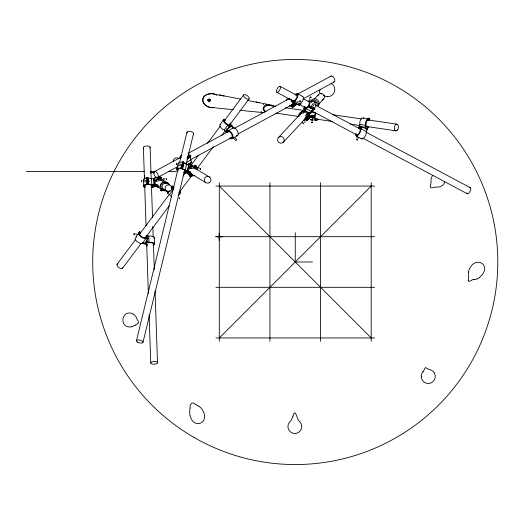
<?xml version="1.0" encoding="UTF-8"?>
<svg xmlns="http://www.w3.org/2000/svg" width="524" height="524" viewBox="0 0 524 524"><rect width="100%" height="100%" fill="white"/><g stroke="black" fill="none" stroke-linecap="round" stroke-linejoin="round"><path stroke-width="0.79" d="M309.848 100.084L309.861 97.916M312.579 121.149L312.599 118.208M318.474 119.138A4.493 2.64 -81.6 0 1 314.4 117.966L308.06 117.199L308.066 116.538L313.503 117.337L315.048 116.963L315.094 117.389A3.268 1.919 -81.6 0 0 317.61 118.752M313.496 117.998L313.503 117.337M158.713 187.487A4.493 4.467 -60.3 0 1 156.447 185.948L154.056 185.935L154.108 180.374L153.67 180.118M158.713 186.19A3.268 3.249 -60.3 0 1 157.167 184.821L155.143 184.815L155.176 181.265L154.587 180.931M155.176 181.265L157.351 181.278L159.643 179.981L159.656 178.763L158.163 178.54L155.91 180.046L153.519 180.033M160.043 179.195L160.062 177.105L161.327 177.446L161.497 178.953A4.493 4.467 -60.3 0 1 164.267 181.848M162.682 181.343A3.268 3.249 -60.3 0 0 161.071 180.099L160.626 180.02L160.737 177.105M311.236 121.123L311.249 119.688M209.161 100.241L209.305 100.87L209.934 100.994L210.052 99.829A0.688 0.55 -66.8 0 0 209.646 99.724L209.128 100.529L209.24 99.855L209.161 100.241L208.585 100.097L208.997 100.903L209.462 100.811L209.698 99.888L209.338 99.593L208.585 100.097M159.014 179.483L158.969 178.527L158.903 179.411M210.314 99.553L210.072 100.837L209.639 99.056A1.48 1.205 -68 0 0 209.273 98.918L209.214 98.912A1.441 1.179 -68.6 0 0 208.801 98.951L207.943 99.933L208.65 101.328A1.434 1.166 85.5 0 0 208.906 101.387M148.914 181.081C149.032 179.608 149.078 182.83 148.914 181.599M166.311 178.946C166.455 177.656 166.435 180.95 166.305 179.45M315.841 113.557L315.035 116.001L314.302 116.177L308.865 115.372L308.944 114.468M314.302 116.177L315.31 112.843L310.653 112.156M190.107 407.934C189.426 404.273 192.354 400.827 195.367 404.325M190.094 408.065L189.799 410.515A20.829 20.829 0 0 0 189.668 412.087L189.668 412.689A11.535 11.535 0 0 0 190.029 415.29M186.256 163.468L186.898 164.916L191.784 162.217L190.821 160.036L190.487 156.951L187.959 158.137M146.956 177.381L147.074 184.094L146.956 177.381L147.624 177.381L147.866 183.426L147.663 184.605L147.211 184.638A3.268 1.487 -2.3 0 0 145.345 186.989M147.513 180.826L147.624 177.381M151.305 187.343L153.696 187.356L154.141 184.815L153.905 178.769L151.515 178.756L148.502 177.99L148.495 180.813M151.364 186.826L152.713 186.832L152.995 185.214L148.646 184.592L148.502 177.99M208.048 99.246L207.818 100.549L207.943 99.933M311.538 102.514L311.616 102.075A3.268 3.19 32.9 0 1 312.114 101.191M193.572 166.783L193.625 166.324L193.323 166.914M176.712 169.547L177.905 164.418M182.797 161.7L181.042 168.165L182.797 161.7L183.433 161.903L182.077 167.765L181.383 168.82L180.944 168.715A3.268 1.513 13.1 0 0 178.18 170.385M181.383 168.82L182.064 165.885M182.234 165.152L183.433 161.903M183.963 172.01L185.241 172.416L186.19 170.975L182.326 169.101L184.009 162.741L186.544 164.353L188.804 165.067L187.441 170.929L185.954 173.202L183.688 172.481M182.326 169.101L184.009 162.741M187.441 170.929L185.182 170.215L186.544 164.353M185.241 172.416L185.751 170.215M185.954 173.202L186.328 171.584L189.236 172.691A4.493 4.441 -59.1 0 0 194.843 175.324M136.443 340.849L178.127 168.702M179.66 162.355L186.963 132.212M143.039 342.152L184.723 170.012M186.066 164.457L193.559 133.515M223.866 119.76L222.851 120.369L223.388 120.291M186.367 172.383L188.797 174.793L188.948 174.243M191.378 174.453L190.016 176.274L189.452 175.92L190.684 173.529M190.016 176.274L190.985 174.558M225.929 132.199L226.938 128.989L232.086 126.035L233.586 127.699A4.493 2.188 60.2 0 1 237.883 132.172A4.493 2.188 60.2 0 1 236.304 135.67M231.962 126.428L232.086 126.035M229.486 138.434L229.912 138.899L230.18 138.054M186.976 171.97L188.463 166.54M188.535 167.313L189.426 167.844L188.339 171.224L190.251 171.826A3.268 3.229 -59.1 0 0 192.21 174.132M193.271 167.032L193.526 166.239L192.636 166.082L190.055 166.855L188.548 166.377M189.426 167.844L191.483 168.499L194.044 167.935L194.424 166.776L193.526 166.239M194.45 166.56L194.863 165.276L195.504 165.473L196.395 166.01L196.107 167.503A4.493 4.441 -59.1 0 1 197.659 169.691M195.943 167.411L195.046 166.874L195.504 165.473M194.863 165.276L195.76 165.807L194.967 168.263L195.36 168.473A3.268 3.229 -59.1 0 1 196.061 169.187M302.171 96.468A4.493 1.834 -62 0 1 303.226 99.2A4.493 1.834 -62 0 1 300.239 104.034L299.689 105.409L291.409 100.975L291.698 100.117M299.689 105.409L293.872 102.599L294.894 100.163A3.268 1.336 -62 0 0 297.187 96.069A3.268 1.336 -62 0 0 295.536 95.086M295.097 94.654A4.493 1.834 -62 0 1 297.933 95.158A4.493 1.834 -62 0 1 294.763 101.119L293.872 102.599M299.348 105.514L299.97 103.647M358.364 128.347L358.901 126.906L361.619 126.422L367.088 129.336L366.283 131.498A4.493 1.834 -62 0 1 364.573 137.026A4.493 1.834 -62 0 1 361.226 138.415M359.372 126.821L359.064 126.539L359.87 124.385A4.493 2.463 -80.4 0 1 360.898 119.282A4.493 2.463 -80.4 0 1 363.839 118.326M356.765 138.185L357.27 136.849M355.698 133.685A4.493 1.834 -62 0 0 358.298 135.061A4.493 1.834 -62 0 0 360.807 128.583L361.619 126.422M358.023 138.677L358.521 137.34M368.752 127.142L368.005 127.64L367.193 129.795L364.665 127.489L365.477 125.328A4.493 2.463 -80.4 0 1 366.839 119.773A4.493 2.463 -80.4 0 1 369.99 120.029M171.78 197.063L169.514 194.561L167.536 193.232L168.132 191.876M174.223 187.291L172.239 185.961L171.682 187.507M299.99 114.933A3.268 3.157 54.3 0 1 303.2 112.942L304.313 111.317L307.182 113.394L305.983 115.129L305.78 117.723L306.769 118.437L307.378 116.282L307.175 114.966L309.579 112.274M306.769 118.437L308.61 116.61L308.616 113.931L309.494 112.653M210.104 100.484L209.056 101.394M320.256 89.355L319.293 91.779A1.376 1.376 0 0 0 319.391 92.29L320.478 93.475A11.469 11.469 0 0 0 321.16 93.894L321.461 94.065M308.354 101.807A3.268 1.336 -62 0 1 308.669 105.167L309.009 106.647L314.485 109.562L314.852 109.025L309.383 106.11L309.153 105.324A4.493 1.834 -62 0 0 309.998 101.453A4.493 1.834 -62 0 0 308.092 101.034M314.852 109.025L314.623 108.239A4.493 1.834 -62 0 0 314.95 103.634M314.485 109.562L314.145 108.082M179.346 198.445C178.612 199.834 180.616 196.801 179.49 198.223M167.235 183.937A3.268 3.249 -60.3 0 0 162.643 188.509L162.964 188.817L161.53 190.965L160.383 190.251L161.065 188.895M160.94 190.625L162.375 188.483L162.054 188.168M162.957 189.38L163.757 189.334M163.305 190.481L166.01 190.461L168.577 192.131L169.403 190.9M304.85 106.333L303.534 108.252L304.758 110.61L310.234 113.525L313.647 109.791L311.328 108.18M310.64 107.813L307.909 106.359L305.158 109.372L304.372 107.865L305.119 106.791M298.601 116.197A4.493 4.336 54.3 0 1 302.675 111.717L304.248 109.621M304.758 110.61L308.178 106.876L307.909 106.359M309.009 106.647L309.383 106.11M311.636 105.645L313.267 103.274M307.817 113.518L308.623 112.352M312.756 106.392L314.387 104.027M311.027 111.704L311.832 110.544M304.49 122.38L305.302 121.195M308.734 118.961L308.361 119.498L307.169 118.64L305.734 119.675L306.92 120.54L308.734 118.961L307.031 117.736M140.72 233.141L139.482 231.68L135.958 236.776L136.489 236.933M137.812 235.021L140.013 231.837M139.587 233.946L140.471 232.676L139.843 232.571A4.493 1.841 34.7 0 0 140.425 236.317A4.493 1.841 34.7 0 0 146.137 238.086L148.023 238.636L144.493 243.732L142.607 243.175A4.493 1.841 34.7 0 1 136.902 241.413A4.493 1.841 34.7 0 1 136.319 237.667M142.607 243.175L146.137 238.086M422.914 371.824L423.163 371.49M220.132 124.509L223.774 119.642M117.075 264.286L135.65 239.435M139.561 234.202L169.376 194.299M172.796 189.721L173.778 188.411M183.066 175.985L185.509 172.71M191.371 164.863L198.707 155.052M207.504 143.275L220.211 126.271M224.121 121.037L243.673 94.87M188.797 174.793L189.701 173.575M189.452 175.92L190.815 174.092M226.099 131.642L224.213 130.044L227.848 125.177A4.493 2.004 36.8 0 1 223.65 121.385A4.493 2.004 36.8 0 1 225.3 119.413M228.588 125.996L229.925 123.618M122.485 268.327L141.054 243.477M144.965 238.243L169.409 205.532M179.182 192.452L191.404 176.097M197.266 168.25L213.399 146.668M221.711 135.546L225.13 130.967M229.04 125.734L249.083 98.912A3.373 1.506 36.8 0 0 245.808 94.837A3.373 1.506 36.8 0 0 244.243 96.927A3.373 1.506 36.8 0 0 249.083 98.912M225.713 131.707L227.154 129.782M228.353 128.177L229.355 126.834L232.505 126.343L230.999 124.686L230.455 123.002M172.239 185.961L171.093 187.166M167.536 193.232L169.331 190.86M172.01 188.254L172.9 187.075L172.18 188.706L173.379 189.511M169.514 194.561L173.09 189.845L171.767 188.954M178.488 195.38L180.276 193.022M313.005 109.745L313.378 109.274M278.552 137.432L301.431 112.909M303.108 111.114L304.221 109.916M314.262 99.147L318.73 94.366M283.261 142.279A3.373 3.268 43 0 0 281.768 136.679A3.373 3.268 43 0 0 277.694 140.609A3.373 3.268 43 0 0 283.261 142.279L306.134 117.749M308.367 115.359L312.828 110.571M318.972 103.988L323.432 99.206M305.931 117.972L304.896 118.804A3.268 3.157 54.3 0 1 303.999 119.249M219.301 337.954L371.208 186.046M204.511 96.069C199.238 101.577 207.111 108.56 213.17 107.728M307.044 118.771L307.64 118.175L305.603 119.806A4.493 4.336 54.3 0 1 303.095 120.592M204.583 96.003C207.943 92.997 213.183 93.193 217.047 95.086M154.108 180.374L156.499 180.38L157.482 179.477L159.656 178.763M290.237 105.193A3.268 1.644 49.9 0 0 290.971 105.448L292.366 104.499M296.591 104.243L292.313 107.656L291.508 106.451L292.628 105.507M291.396 100.654L293.342 103.549L292.222 103.89L291.77 105.317L292.438 106.313L293.152 105.383L293.152 104.486L295.51 103.163M291.508 106.451L295.287 103.614M292.438 106.313L295.805 103.483M292.313 107.656L296.807 103.876M479.715 277.314L479.86 277.196A12.668 12.668 0 0 0 481.491 275.572C491.329 264.744 475.799 255.928 469.91 268.183A11.888 11.888 0 0 0 468.915 270.299L468.797 270.659A9.91 9.91 0 0 0 468.463 272.126M302.675 111.717L303.638 111.023M303.2 112.942L304.641 111.907A3.268 3.157 54.3 0 0 303.658 111.959M305.983 115.129L306.697 114.612M307.175 114.966L308.616 113.931M306.92 120.54L308.361 119.498M226.938 128.989L228.438 130.646L233.586 127.699M228.693 131.328L226.761 132.434L227.409 130.384L228.68 131.786A3.268 1.592 60.2 0 1 231.949 134.786A3.268 1.592 60.2 0 1 230.914 137.563M229.912 138.899L231.844 137.792M232.584 138.441L237.732 135.487M180.466 156.218L181.861 155.445M187.638 156.624L190.572 155.261L190.841 155.877L187.35 157.803M187.081 157.193L190.572 155.261M188.155 156.905L190.841 155.877M187.985 157.22L190.074 156.06L189.642 155.3A4.493 2.561 61.1 0 0 188.81 154.311M186.996 158.883L190.487 156.951M185.935 162.741L190.821 160.036M154.023 238.4A4.493 1.834 -2 0 0 153.211 236.547A4.493 1.834 -2 0 0 148.783 236.101L146.478 235.78L148.023 238.636M153.578 245.088A4.493 1.834 -2 0 0 153.827 242.953A4.493 1.834 -2 0 0 148.993 242.298L147.106 241.747L143.668 243.634L145.554 244.191L147.021 245.468M154.567 171.499L180.911 157.246M188.031 153.401L229.329 131.066M234.313 128.367L289.851 98.335M297.678 94.097L331.142 76M157.514 177.551L178.16 166.383M190.264 159.84L232.276 137.124M237.968 134.039L293.506 104.007M303.475 98.617L334.089 82.058M134.373 325.614L135.513 325.05M134.288 325.659L133.555 326.02A10.69 10.69 0 0 1 131.354 326.858M135.598 325.011L136.371 324.618A15.655 15.655 0 0 0 136.816 324.382L138.46 322.935A1.277 1.277 0 0 0 138.565 322.529L138.074 320.917A12.615 12.615 0 0 0 137.773 320.419L137.275 319.64A7.722 7.722 0 0 1 136.738 318.605A10.945 10.945 0 0 1 136.646 318.382L136.391 317.741A8.908 8.908 0 0 0 136.175 317.243L136.083 317.059A7.192 7.192 0 0 0 135.238 315.762L135.133 315.631A7.382 7.382 0 0 0 133.882 314.492L133.044 313.968M188.686 166.678L190.946 167.392L192.151 166.815L194.424 166.776M186.937 164.785L190.782 163.03L191.745 165.204L194.024 166.612M188.476 165.257L190.409 164.372L191.286 166.357L190.389 165.82L189.806 164.497M193.742 167.732L194.502 167.385M155.857 185.751L155.707 185.817A6.936 6.936 0 0 1 153.827 186.321M187.933 158.621L188.47 158.49L187.369 159.014M312.605 115.339L311.289 115.313L312.134 115.182M291.409 100.975L292.641 100.601L292.87 101.263L293.761 101.571L294.128 100.484L293.492 100.208M297.756 101.46L298.516 101.224M190.664 162.486L191.784 162.217M308.865 115.372L309.599 115.201M308.872 116.341L311.656 116.466M308.06 117.199L314.38 117.789M366.754 129.395L367.088 129.336M168.577 192.131L166.599 190.795L163.894 190.815L162.492 190.074L163.075 190.513L163.763 189.393L165.401 189.786M214.473 107.512L213.085 107.61A13.113 13.113 0 0 1 208.395 106.831C205.46 105.802 202.637 103.228 202.742 99.901A5.6 5.6 0 0 1 203.862 96.73L206.482 94.621L210.452 93.658A13.054 13.054 0 0 1 215.809 94.517M146.969 178.592L147.421 178.56M291.92 106.451L291.39 106.457A4.493 2.26 49.9 0 1 289.392 105.468M26.2 171.479L144.532 171.479M150.244 171.479L155.143 171.479M168.197 171.479L176.359 171.479M215.927 186.046L374.588 186.046M215.927 236.684L374.588 236.684M312.573 262L295.254 262L295.254 232.61M215.927 287.316L374.588 287.316M215.927 337.954L374.588 337.954M161.327 177.446L160.062 177.105M163.409 178.546L164.883 178.553M163.396 179.896L164.877 179.902M144.526 180.597L146.006 180.603M144.532 181.946L146.013 181.952M147.192 183.42L147.866 183.426M157.167 184.821L154.554 184.474L155.143 184.815M148.744 184.035L151.75 184.802L154.141 184.815M473.978 279.482L474.2 279.482A7.467 7.467 0 0 0 476.683 279.03M215.436 107.924L233.494 109.686M239.9 110.309L263.172 112.601L262.118 112.496M263.651 112.647L264.175 112.699M263.179 104.492L263.723 104.571M261.011 111.324L261.555 111.409M266.12 104.892L275.735 106.307M285.351 107.728L303.776 110.44M332.629 114.691L361.475 118.941M367.082 119.767L396.734 124.136M312.317 115.601L315.035 116.001M312.33 116.564L315.048 116.963M275.893 113.132L299.132 116.557M307.143 117.736L309.546 118.09M315.959 119.033L332.786 121.516M350.412 124.109L360.034 125.531M365.641 126.356L396.092 130.843M310.667 119.505L316.103 120.304M363.171 117.959L368.778 118.909M359.87 124.385L365.477 125.328M365.791 126.14L367.887 126.494L367.154 128.459L365.542 126.985L366.23 125.164A3.268 1.788 -80.4 0 1 366.754 121.293A3.268 1.788 -80.4 0 1 368.968 120.323M359.064 126.539L364.665 127.489M160.907 178.612L161.313 178.913M256.524 102.187L257.029 102.285M221.397 95.401L219.674 95.067L240.785 99.147M255.981 102.082L266.854 104.178M247.826 100.503L259.197 102.704M218.161 94.772L224.095 95.918M258.155 102.501L258.653 102.599M222.923 95.695L223.552 95.813M142.207 242.468L143.268 242.782M147.329 244.872L146.786 244.086L145.069 243.581L147.257 242.376L148.855 242.841A3.268 1.336 -2 0 1 152.281 243.018A3.268 1.336 -2 0 1 153.152 244.381M135.493 233.881L136.731 234.254M195.76 165.807L196.395 166.01M197.823 167.66L199.919 168.322M178.134 163.619L180.937 164.503M177.747 164.903L180.544 165.794M181.442 167.569L182.077 167.765M188.083 170.889L190.251 171.826M190.389 165.82L191.326 166.16M272.369 106.13C268.458 103.136 259.675 107.937 266.054 111.553M182.653 168.604L185.182 170.215M183.682 163.239L184.232 163.455M190.854 164.667L192.072 165.178M310.411 108.101L309.998 108.016L311.007 108.547M194.07 167.732L194.469 167.935A3.268 3.229 -59.1 0 1 195.164 168.649M190.199 175.606L190.363 175.691A4.493 2.004 36.8 0 0 193.415 175.357M132.965 313.922C121.895 308.61 118.581 327.362 130.116 326.95A7.002 7.002 0 0 0 131.216 326.845M189.773 174.747L190.16 174.944M297.298 93.567L302.774 96.482M360.807 128.583L366.283 131.498M361.029 128.891L358.973 127.797L360.702 127.489L360.021 129.317A3.268 1.336 -62 0 1 358.711 133.744A3.268 1.336 -62 0 1 356.327 133.974M280.065 86.375L297.37 95.591M303.141 98.663L309.625 102.115M315.396 105.186L360.813 129.382M365.857 132.068L470.395 187.743M309.055 105.488L314.531 108.403M308.44 105.553L313.915 108.468M308.178 106.876L313.647 109.791M294.658 101.178L300.134 104.093M276.895 92.335L293.473 101.165M299.243 104.237L306.455 108.075M311.498 110.761L357.637 135.336M362.687 138.028L467.218 193.703M306.082 108.697L311.551 111.612M304.372 107.865L305.741 108.599M356.156 135.958L361.626 138.873M160.626 180.02L160.036 179.686L160.482 179.765A3.268 3.249 -60.3 0 1 162.093 181.003M159.054 179.647L159.643 179.981M155.91 180.046L156.499 180.38M166.01 190.461L166.599 190.795M162.375 188.483L162.964 188.817M155.183 184.487L157.305 185.699M158.713 186.505L160.128 187.317M162.25 188.522L167.202 191.352M156.447 185.948L155.857 185.607A4.493 4.467 -60.3 0 0 158.124 187.153M161.202 189.026L161.654 189.236A4.493 4.467 -60.3 0 1 163.043 182.627A4.493 4.467 -60.3 0 1 169.39 184.834M153.63 185.692L154.056 185.935M193.965 167.693L209.521 177.007M193.153 167.398L194.044 167.935M190.055 166.855L190.946 167.392M190.592 167.962L191.483 168.499M189.236 172.691L188.339 172.154A4.493 4.441 -59.1 0 0 191.286 174.878M190.192 173.287L205.749 182.601M176.889 168.414L177.453 168.774M274.026 106.267L272.414 105.422A10.362 10.362 0 0 0 268.386 104.715C264.22 103.929 260.677 109.516 265.151 111.795M323.596 95.394L323.688 95.453A11.417 11.417 0 0 0 323.95 95.623M159.394 188.044L160.626 188.869M160.383 190.251L161.53 190.965M195.498 404.41L195.937 404.705A13.624 13.624 0 0 0 197.358 405.517L198.321 405.982A9.445 9.445 0 0 1 198.904 406.296M303.999 109.804L308.492 113.053M307.542 116.924L308.204 117.402M305.21 118.49L307.293 119.996M159.172 178.985L156.669 177.931A3.517 3.517 0 0 0 155.333 178.193A3.616 3.616 0 0 0 153.728 179.483M219.301 186.046L371.208 337.954M234.863 137.557L236.232 139.05M229.957 124.168L231.326 125.681L229.316 125.989L228.045 124.588A3.268 1.461 36.8 0 1 224.711 121.869A3.268 1.461 36.8 0 1 225.746 120.238M232.551 127.43L233.403 128.367M227.848 125.177L229.355 126.834M233.822 138.382L234.778 139.456M294.377 104.112L291.324 99.56L290.099 99.94A4.493 2.26 49.9 0 0 286.471 100.241M291.246 105.442L292.661 107.551M189.151 155.838L189.38 156.231M145.901 236.036L146.792 237.686L145.2 237.221A3.268 1.343 34.7 0 1 141.133 236.245A3.268 1.343 34.7 0 1 140.556 233.383M139.482 231.68L139.98 232.597M144.264 243.306L144.493 243.732M159.375 176.752L159.493 177.047A6.858 6.858 0 0 1 159.768 177.931M189.793 157.121L189.989 157.685M190.074 415.473C193.186 429.857 210.255 423.202 202.762 410.508A11.96 11.96 0 0 0 200.784 407.757L200.443 407.443A9.314 9.314 0 0 0 199.048 406.382M308.944 116.99L308.964 117.166A4.493 2.64 -81.6 0 0 311.485 119.518M309.612 116.164L309.658 116.59M468.292 280.55L468.823 281.421L470.27 280.975A17.469 17.469 0 0 0 470.604 280.792L471.672 280.202A12.609 12.609 0 0 1 472.393 279.829L472.772 279.678A3.576 3.576 0 0 1 473.978 279.482M421.316 376.625L421.309 376.14A6.976 6.976 0 0 1 421.558 374.405L421.696 373.979A6.897 6.897 0 0 1 422.423 372.525L423.248 371.378A8.613 8.613 0 0 0 424.316 369.61L424.564 368.831A10.441 10.441 0 0 1 424.715 368.444L425.612 367.586L427.925 368.883A5.319 5.319 0 0 0 429.353 369.518L430.669 369.865A6.57 6.57 0 0 1 432.398 370.841L432.627 371.018A6.851 6.851 0 0 1 433.977 372.544M152.628 184.566L152.713 186.832M151.515 178.756L151.75 184.802M148.528 181.573L148.646 184.592M147.539 181.579L147.663 184.605M143.301 179.987L143.543 186.033M154.318 237.824L154.528 244.02M150.126 147.244L151.22 179.077M151.41 184.795L152.53 217.447M152.838 226.427L153.198 237.038M153.421 243.568L154.318 269.69M155.045 290.918L157.501 362.759A3.373 1.382 -2 0 1 152.438 364.095A3.373 1.382 -2 0 1 152.438 361.704A3.373 1.382 -2 0 1 157.501 362.759M148.783 236.101L148.993 242.298M146.897 235.551L147.106 241.747M146.923 244.597L146.975 246.149M146.727 242.533L146.786 244.086M143.38 147.434L144.467 179.274M144.663 184.985L146.058 225.805M146.622 242.127L148.377 293.558M149.104 314.786L150.755 362.949M371.208 182.673L371.208 341.327M320.577 182.673L320.577 341.327M269.939 182.673L269.939 341.327M219.301 182.673L219.301 341.327M215.816 94.53A10.585 10.585 0 0 1 217.257 95.119M214.617 107.662A12.183 12.183 0 0 1 213.288 107.728M444.732 181.533A6.936 6.936 0 0 1 437.763 187.094L436.479 187.035A8.62 8.62 0 0 0 434.579 187.219C433.158 187.677 429.562 188.863 430.322 186.086A12.903 12.903 0 0 1 430.473 185.358L430.813 183.885A12.792 12.792 0 0 0 430.879 183.564A11.096 11.096 0 0 0 431.01 181.075L430.983 180.367A6.858 6.858 0 0 1 431.403 177.833L431.547 177.472A6.936 6.936 0 0 1 433.014 175.265M150.63 172.907A6.936 6.936 0 0 1 154.397 172.638M159.132 176.202A6.936 6.936 0 0 1 159.807 178.121M327.441 96.704A6.884 6.884 0 0 1 324.218 95.787M327.644 96.711A6.982 6.982 0 0 0 330.677 96.003L331.391 95.617A6.989 6.989 0 0 0 330.998 83.355M479.656 277.334A10.323 10.323 0 0 1 476.807 279.01M468.273 280.55A8.371 8.371 0 0 1 468.404 279.207L468.561 278.133A15.818 15.818 0 0 0 468.613 277.746A9.458 9.458 0 0 0 468.561 275.192L468.463 274.563A10.015 10.015 0 0 1 468.41 274.157L468.384 273.908A8.043 8.043 0 0 1 468.443 272.264M434.082 372.59A7.015 7.015 0 0 1 430.361 383.188A7.015 7.015 0 0 1 421.237 376.638M155.431 185.856A6.858 6.858 0 0 1 154.128 186.21M150.46 172.933A6.93 6.93 0 0 1 153.768 172.494A6.982 6.982 0 0 1 154.436 172.612M153.191 179.057A4.231 4.231 0 0 1 159.951 178.854M155.294 184.743A3.655 3.655 0 0 1 154.678 184.402M191.319 173.595A3.268 3.229 -59.1 0 1 190.415 173.058M189.734 172.252A3.268 3.229 -59.1 0 1 189.354 171.289M177.616 170.955A4.493 2.083 13.1 0 1 177.112 168.689A4.493 2.083 13.1 0 1 180.859 168.125L181.71 168.315L183.073 162.453L182.221 162.263A4.493 2.083 13.1 0 0 178.075 163.685M189.773 173.955A4.493 4.441 -59.1 0 1 186.629 171.551M188.876 173.418A4.493 4.441 -59.1 0 1 186.492 172.108M179.817 157.986A4.493 2.561 61.1 0 1 181.134 155.851M180.747 157.934A3.268 1.86 61.1 0 1 181.055 157.318M310.477 101.636A4.493 4.382 32.9 0 1 316.712 99.324A4.493 4.382 32.9 0 1 318.356 105.796M310.293 101.741A4.493 4.382 32.9 0 1 318.147 105.809M312.081 101.748A3.268 3.19 32.9 0 1 316.843 105.809M224.213 130.044A4.493 2.004 36.8 0 1 220.25 126.716A4.493 2.004 36.8 0 1 220.761 124.254M228.438 130.646A4.493 2.188 60.2 0 1 232.911 135.723A4.493 2.188 60.2 0 1 230.305 138.159M294.999 103.49A0.675 0.57 73.1 0 1 294.835 104.479A0.675 0.57 73.1 0 1 294.003 104.014M300.711 112.627A4.493 4.336 54.3 0 1 302.807 110.937M160.174 186.341A4.493 4.467 -60.3 0 1 168.8 184.5M164.746 182.928A3.268 3.249 -60.3 0 1 166.645 183.603M180.125 191.384A4.493 2.207 37.1 0 1 179.044 193.756M179.326 191.692A3.268 1.605 37.1 0 1 178.992 192.668M158.124 185.856A3.268 3.249 -60.3 0 1 156.578 184.487M145.05 187.684A4.493 2.044 -2.3 0 1 143.648 185.719A4.493 2.044 -2.3 0 1 146.89 184.107L147.761 184.042L147.519 177.996L146.648 178.062A4.493 2.044 -2.3 0 0 143.91 181.173M187.363 132.985A3.373 1.408 13.6 0 1 190.258 131.419A3.373 1.408 13.6 0 1 193.153 134.131M330.5 76.694A3.373 1.782 61.6 0 1 334.279 78.371A3.373 1.782 61.6 0 1 333.14 81.993M173.202 161.654A3.373 3.334 -59.1 0 1 178.913 158.798M317.891 95.748A3.373 3.268 43 0 1 323.432 94.517A3.373 3.268 43 0 1 322.018 99.999M122.583 267.509A3.373 1.506 36.8 0 1 118.876 267.515A3.373 1.506 36.8 0 1 117.835 263.958M143.792 148.082A3.373 1.382 -2 0 1 146.753 145.96A3.373 1.382 -2 0 1 149.713 147.919M469.484 187.867A3.373 1.382 -62 0 1 470.775 189.203A3.373 1.382 -62 0 1 468.784 193.074A3.373 1.382 -62 0 1 466.832 193.029M144.84 177.708A3.373 3.36 -60.3 0 1 144.716 175.815M141.513 181.042C141.526 183.413 141.742 179.64 141.513 181.042M176.326 164.287L176.765 163.213L176.326 164.287M183.321 166.508L183.734 165.394L183.321 166.508M235.689 140.314L236.724 139.607L235.689 140.314M156.951 186.341L157.698 185.273L156.951 186.341M200.207 169.599L200.62 168.545L200.207 169.599M302.577 122.78L303.671 123.566L302.577 122.78M306.664 116.852L307.758 117.645L306.664 116.852M368.496 118.175L369.715 118.699L368.496 118.175M292.962 416.154L291.252 420.202A5.862 5.862 0 0 1 290.709 420.896L289.53 422.115A6.93 6.93 0 0 0 290.106 431.625A6.93 6.93 0 0 0 299.61 431.579A6.93 6.93 0 0 0 300.128 422.089L299.093 421.041A5.987 5.987 0 0 1 298.418 420.209C296.656 417.654 295.287 407.744 292.962 416.154M311.243 122.557L312.566 122.583L311.243 122.557M309.953 97.117L311.21 97.202L309.953 97.117M356.346 139.476L357.519 140.013L356.346 139.476M314.151 102.056L315.206 102.842L314.151 102.056M219.471 233.304L219.137 233.304L219.137 240.058L219.471 240.058L219.471 233.304M222.68 236.514L215.927 236.514L215.927 236.848L222.68 236.848L222.68 236.514M193.985 437.409A202.546 202.546 0 0 0 497.8 262A202.546 202.546 0 0 0 193.985 86.591A202.546 202.546 0 0 0 193.985 437.409M134.321 234.68A0.675 0.386 -73.7 0 0 134.399 233.566A0.675 0.386 -73.7 0 0 133.738 234.326A0.675 0.386 -73.7 0 0 134.321 234.68M299.767 101.021A0.675 0.57 73 0 0 300.304 102.056A0.675 0.57 73 0 0 300.776 101.093A0.675 0.57 73 0 0 299.767 101.021M137.701 342.231A3.373 1.408 13.6 0 0 143.006 342.349A3.373 1.408 13.6 0 0 138.513 339.919A3.373 1.408 13.6 0 0 137.701 342.231M153.846 173.582A3.373 1.782 61.6 0 0 157.547 177.544A3.373 1.782 61.6 0 0 156.735 172.448A3.373 1.782 61.6 0 0 153.846 173.582M209.135 182.797A3.373 3.334 -59.1 0 0 209.476 176.974A3.373 3.334 -59.1 0 0 204.294 179.647A3.373 3.334 -59.1 0 0 209.135 182.797M397.781 129.559A3.373 1.985 -81.6 0 0 397.015 124.168A3.373 1.985 -81.6 0 0 394.434 128.734A3.373 1.985 -81.6 0 0 397.781 129.559M278.598 91.562A3.373 1.382 -62 0 0 280.15 86.427A3.373 1.382 -62 0 0 276.692 90.069A3.373 1.382 -62 0 0 278.598 91.562M170.025 191.234A3.373 3.36 -60.3 0 0 170.333 185.398A3.373 3.36 -60.3 0 0 165.139 188.077A3.373 3.36 -60.3 0 0 170.025 191.234"/></g></svg>
